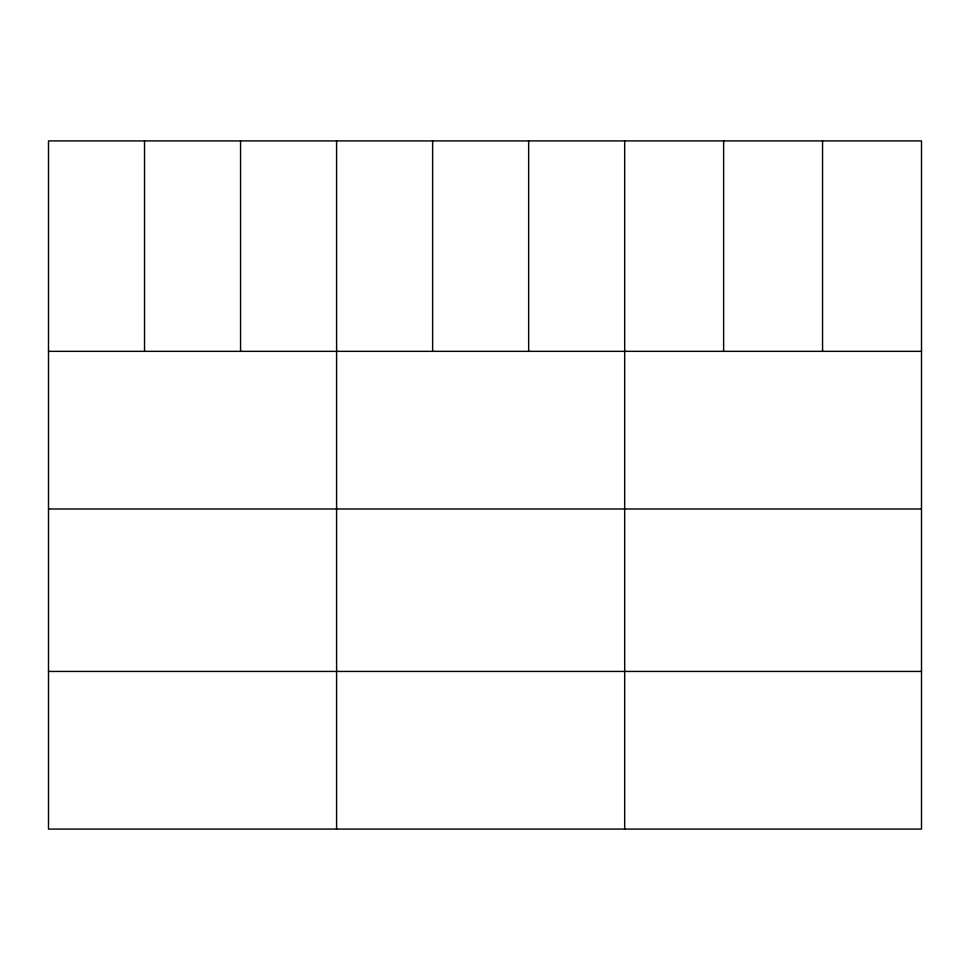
<?xml version="1.0" encoding="UTF-8"?>
<svg xmlns="http://www.w3.org/2000/svg" width="970" height="970" viewBox="0 0 970 970"><rect width="100%" height="100%" fill="white"/><g stroke="black" fill="none" stroke-linecap="round" stroke-linejoin="round"><path stroke-width="1.45" d="M921.5 351.346L921.5 829.083L48.5 829.083L48.5 140.917L921.5 140.917L921.5 351.346L48.5 351.346M48.5 508.995L921.5 508.995M48.5 671.434L921.5 671.434M822.56 140.917L822.56 351.346M723.62 140.917L723.62 351.346M624.68 140.917L624.68 829.083M528.65 140.917L528.65 351.346M432.62 140.917L432.62 351.346M336.59 140.917L336.59 829.083M240.56 140.917L240.56 351.346M144.53 140.917L144.53 351.346"/></g></svg>
